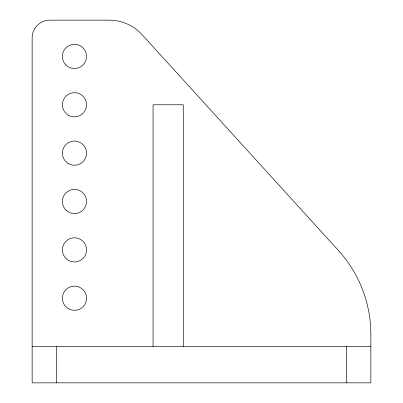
<?xml version="1.0" encoding="UTF-8"?>
<svg xmlns="http://www.w3.org/2000/svg" width="403" height="403" viewBox="0 0 403 403"><rect width="100%" height="100%" fill="white"/><g stroke="black" fill="none" stroke-linecap="round" stroke-linejoin="round"><path stroke-width="0.6" d="M32.149 346.58L370.851 346.58M346.671 346.58L346.671 382.85M183.274 346.58L183.274 104.78L153.049 104.78L153.049 346.58M56.329 346.58L56.329 382.85M109.158 20.15L49.831 20.15A17.687 17.687 0 0 0 32.149 37.837L32.149 382.85L370.851 382.85L370.851 334.319A124.572 124.572 0 0 0 338.424 250.485L142.133 34.729A44.577 44.577 0 0 0 109.158 20.15M68.419 308.688A12.09 12.09 0 0 0 86.554 298.22A12.09 12.09 0 0 0 68.419 287.752A12.09 12.09 0 0 0 68.419 308.688M65.916 258.409A12.09 12.09 0 0 0 86.141 252.988A12.09 12.09 0 0 0 71.336 238.183A12.09 12.09 0 0 0 65.916 258.409M65.916 210.049A12.09 12.09 0 0 0 86.141 204.628A12.09 12.09 0 0 0 71.336 189.823A12.09 12.09 0 0 0 65.916 210.049M68.419 163.608A12.09 12.09 0 0 0 86.554 153.14A12.09 12.09 0 0 0 68.419 142.672A12.09 12.09 0 0 0 68.419 163.608M68.419 115.248A12.09 12.09 0 0 0 86.554 104.78A12.09 12.09 0 0 0 68.419 94.312A12.09 12.09 0 0 0 68.419 115.248M65.916 64.969A12.09 12.09 0 0 0 86.141 59.548A12.09 12.09 0 0 0 71.336 44.743A12.09 12.09 0 0 0 65.916 64.969"/></g></svg>
